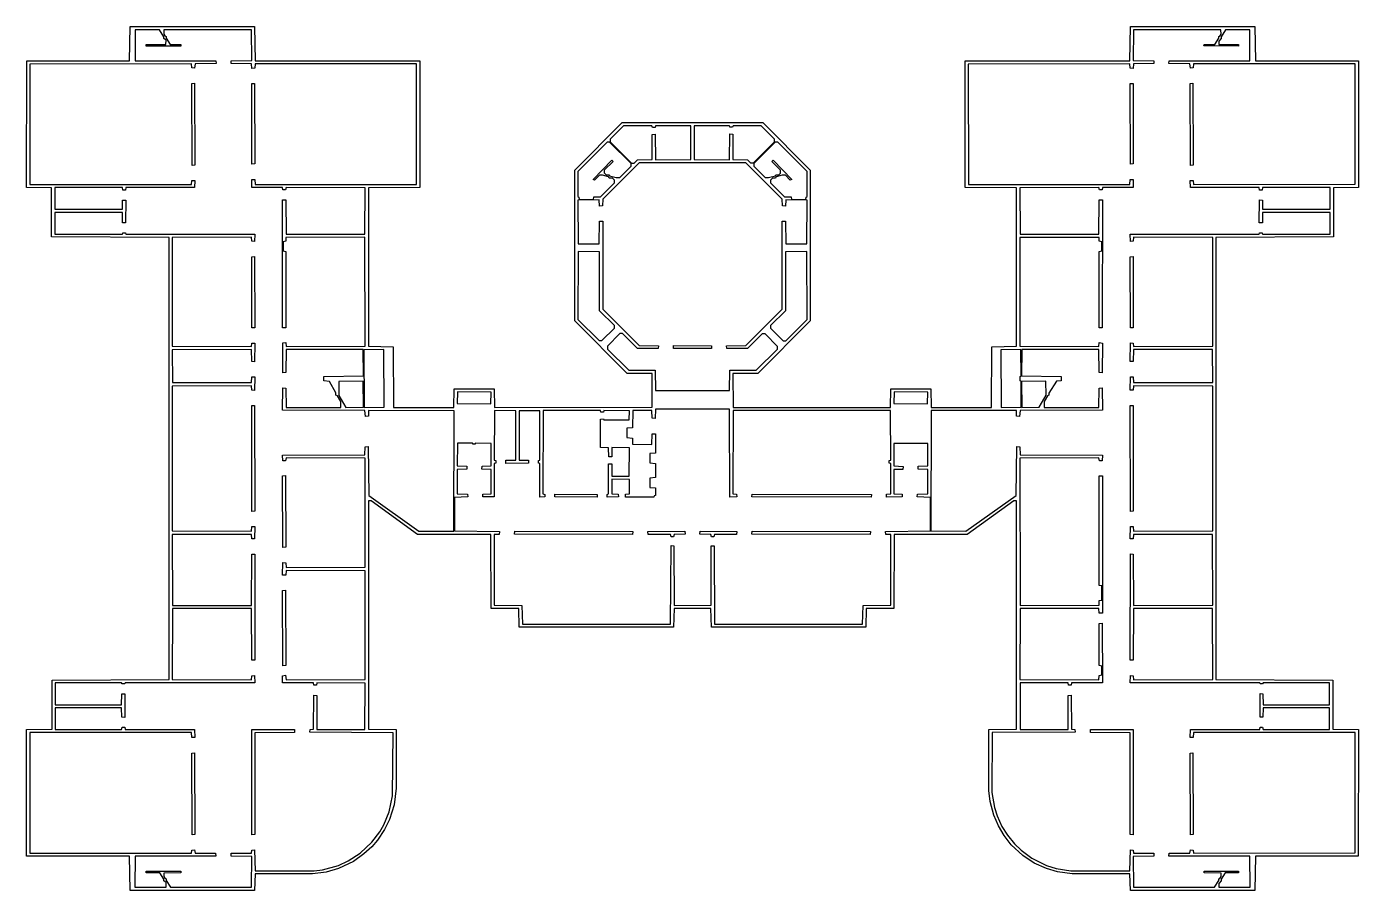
# Model space of a CAD drawing. Header units: metres. Extents: x 17405 to 146405, y 15155 to 98855.
import ezdxf

# ---------------------------------------------------------------- set-up
doc = ezdxf.new("R2010")
doc.units = ezdxf.units.M
doc.layers.add('REDRAW-HOLE', color=3, linetype='Continuous')
doc.layers.add('REDRAW-WALL', color=1, linetype='Continuous')

msp = doc.modelspace()

# ---------------------------------------------------------------- linework, layer by layer
at = {"layer": 'REDRAW-HOLE'}
for points in [[(17730, 18755), (33380, 18755), (33405, 19055), (33680, 19080), (33730, 18755), (35705, 18755), (35730, 18480), (27905, 18455), (27880, 15480), (30905, 15480), (30905, 15905), (30705, 16080), (30705, 16230), (30305, 16855), (28980, 16855), (28980, 17030), (32355, 17030), (32355, 16855), (30705, 16830), (30705, 16505), (30805, 16330), (30930, 16280), (30930, 16105), (31330, 15455), (39180, 15455), (39205, 18430), (37205, 18455), (37205, 18755), (39180, 18755), (39205, 19055), (39480, 19080), (39530, 17055), (45255, 17055), (46080, 17155), (47630, 17580), (48555, 18005), (49705, 18755), (50855, 19830), (51605, 20830), (52005, 21505), (52530, 22780), (52855, 24305), (52905, 30430), (44830, 30480), (44855, 30755), (45205, 30780), (45230, 34080), (45505, 34055), (45530, 30755), (50180, 30755), (50205, 35230), (45530, 35255), (45480, 35030), (45230, 35030), (45180, 35255), (42205, 35280), (42205, 35930), (42480, 36005), (42530, 35555), (50205, 35580), (50205, 46130), (42530, 46155), (42505, 45705), (42205, 45705), (42230, 46930), (42505, 46905), (42530, 46455), (50205, 46480), (50205, 57030), (42530, 57055), (42480, 56780), (42230, 56780), (42205, 57330), (50180, 57355), (50205, 58130), (50480, 58155), (50555, 53430), (55405, 49955), (58780, 49955), (58805, 61630), (50530, 61655), (50505, 61105), (50230, 61080), (50180, 61655), (42205, 61680), (42230, 63855), (42505, 63830), (42530, 61955), (47830, 61955), (47830, 62530), (47505, 63080), (47355, 63155), (47355, 63355), (46730, 64455), (46180, 64530), (46180, 64955), (50030, 65005), (50005, 67555), (42530, 67555), (42505, 65330), (42230, 65305), (42230, 68205), (42505, 68230), (42530, 67855), (50205, 67880), (50180, 78455), (42505, 78430), (42505, 78055), (42255, 78005), (42255, 77130), (42505, 77080), (42505, 69680), (42205, 69680), (42205, 82055), (42505, 82055), (42530, 78755), (50180, 78755), (50205, 83230), (42530, 83255), (42480, 83030), (42230, 83030), (42180, 83255), (39230, 83255), (39205, 84055), (39505, 84055), (39530, 83555), (55180, 83555), (55180, 95255), (39530, 95255), (39505, 94830), (39230, 94805), (39180, 95255), (37205, 95280), (37230, 95555), (39205, 95580), (39180, 98555), (30705, 98530), (30705, 98130), (30805, 97955), (30930, 97905), (30930, 97730), (31305, 97130), (32355, 97130), (32355, 96955), (28980, 96955), (28980, 97130), (30880, 97130), (30905, 97530), (30705, 97705), (30705, 97855), (30280, 98555), (27905, 98555), (27905, 95555), (35730, 95555), (35755, 95280), (33730, 95255), (33680, 94830), (33405, 94855), (33380, 95255), (17705, 95230), (17730, 83555), (33380, 83555), (33405, 83930), (33705, 83930), (33680, 83255), (27030, 83255), (26980, 83005), (26730, 83005), (26680, 83255), (20130, 83255), (20130, 81155), (26680, 81155), (26705, 82030), (27005, 82030), (26980, 79830), (26705, 79855), (26680, 80855), (20130, 80855), (20130, 78755), (26680, 78755), (26730, 78880), (26980, 78880), (27030, 78755), (39505, 78730), (39480, 78030), (39205, 78055), (39180, 78455), (31505, 78430), (31505, 67880), (39180, 67855), (39205, 68180), (39505, 68180), (39480, 66380), (39205, 66405), (39180, 67555), (31505, 67530), (31530, 64355), (39180, 64355), (39205, 64905), (39505, 64905), (39480, 63605), (39205, 63630), (39180, 64055), (31505, 64030), (31505, 49980), (39180, 49955), (39205, 50405), (39505, 50405), (39480, 49205), (39205, 49230), (39180, 49655), (31505, 49630), (31530, 42755), (39180, 42755), (39205, 47730), (39505, 47730), (39505, 37455), (39205, 37455), (39180, 42455), (31530, 42455), (31505, 35580), (39180, 35555), (39205, 35955), (39480, 35980), (39505, 35280), (26955, 35255), (26905, 35180), (26655, 35180), (26605, 35255), (20180, 35255), (20180, 33130), (26605, 33130), (26630, 34205), (26930, 34205), (26905, 31905), (26630, 31930), (26605, 32855), (20180, 32855), (20180, 30755), (26605, 30755), (26655, 30955), (26905, 30955), (26955, 30755), (33680, 30755), (33705, 29955), (33405, 29955), (33380, 30455), (17730, 30455)], [(124630, 15455), (132480, 15455), (132880, 16105), (132880, 16280), (132980, 16305), (133105, 16505), (133105, 16830), (131455, 16855), (131455, 17030), (134805, 17030), (134805, 16855), (133505, 16855), (133105, 16230), (133105, 16080), (132880, 15830), (132880, 15480), (135930, 15480), (135905, 18455), (128055, 18480), (128080, 18755), (130080, 18755), (130130, 19080), (130405, 19055), (130430, 18755), (146105, 18780), (146080, 30455), (130430, 30455), (130405, 29955), (130105, 29955), (130130, 30755), (136855, 30755), (136905, 30955), (137130, 30955), (137180, 30755), (143605, 30755), (143605, 32855), (137180, 32855), (137155, 31930), (136880, 31930), (136905, 34230), (137155, 34205), (137180, 33130), (143605, 33130), (143605, 35255), (137180, 35255), (137130, 35180), (136905, 35180), (136855, 35255), (124305, 35280), (124330, 35980), (124605, 35955), (124630, 35555), (132305, 35580), (132280, 42455), (124630, 42455), (124605, 37455), (124305, 37455), (124330, 47755), (124605, 47730), (124630, 42755), (132305, 42780), (132280, 49655), (124630, 49655), (124605, 49230), (124305, 49230), (124330, 50430), (124605, 50405), (124630, 49955), (132305, 49980), (132305, 64030), (124630, 64055), (124605, 63630), (124305, 63630), (124330, 64930), (124605, 64905), (124630, 64355), (132305, 64380), (132280, 67555), (124630, 67555), (124605, 66405), (124305, 66405), (124330, 68205), (124605, 68180), (124630, 67855), (132305, 67880), (132305, 78430), (124630, 78455), (124605, 78055), (124330, 78030), (124305, 78730), (136780, 78755), (136830, 78880), (137080, 78880), (137130, 78755), (143680, 78755), (143680, 80855), (137130, 80855), (137105, 79855), (136805, 79855), (136830, 82055), (137105, 82030), (137130, 81155), (143680, 81155), (143680, 83255), (137130, 83255), (137080, 83005), (136830, 83005), (136780, 83255), (130130, 83255), (130105, 83930), (130405, 83930), (130430, 83555), (146105, 83580), (146080, 95255), (130430, 95255), (130405, 94855), (130130, 94830), (130080, 95255), (128055, 95280), (128080, 95555), (135905, 95555), (135905, 98555), (133530, 98555), (133105, 97855), (133105, 97705), (132880, 97455), (132905, 97130), (134805, 97130), (134805, 96955), (131430, 96980), (131455, 97130), (132505, 97130), (132880, 97730), (132880, 97905), (132980, 97930), (133105, 98130), (133080, 98555), (124630, 98555), (124605, 95580), (126580, 95555), (126605, 95280), (124630, 95255), (124580, 94805), (124305, 94830), (124280, 95255), (108605, 95230), (108630, 83555), (124280, 83555), (124305, 84055), (124605, 84055), (124580, 83255), (121630, 83255), (121580, 83030), (121330, 83030), (121280, 83255), (113605, 83230), (113630, 78755), (121280, 78755), (121305, 82055), (121605, 82055), (121580, 69655), (121305, 69680), (121305, 77080), (121555, 77130), (121555, 78005), (121305, 78055), (121305, 78430), (113605, 78430), (113605, 67880), (121280, 67855), (121305, 68230), (121605, 68180), (121580, 65305), (121305, 65330), (121280, 67555), (113805, 67555), (113780, 65005), (117605, 64955), (117605, 64530), (117155, 64505), (116430, 63330), (116430, 63155), (116305, 63080), (115980, 62530), (115955, 61955), (121280, 61955), (121305, 63830), (121580, 63855), (121605, 61680), (113630, 61655), (113580, 61080), (113305, 61105), (113280, 61655), (105030, 61655), (105005, 49980), (108380, 49955), (113255, 53430), (113330, 58155), (113605, 58130), (113630, 57355), (121605, 57330), (121580, 56780), (121330, 56780), (121280, 57055), (113605, 57030), (113630, 42755), (121305, 42780), (121305, 43230), (121555, 43280), (121555, 44655), (121305, 44705), (121305, 55330), (121605, 55330), (121605, 42030), (121305, 42030), (121280, 42455), (113630, 42455), (113605, 35580), (121280, 35555), (121305, 35980), (121555, 36030), (121555, 36880), (121305, 36930), (121305, 41030), (121580, 41055), (121605, 35280), (118630, 35255), (118580, 35030), (118330, 35030), (118280, 35255), (113630, 35255), (113630, 30755), (118280, 30755), (118305, 34055), (118580, 34080), (118605, 30780), (118955, 30755), (118980, 30480), (110930, 30455), (110905, 24655), (111155, 23180), (111405, 22380), (111880, 21355), (112430, 20505), (113105, 19655), (113730, 19055), (114780, 18280), (116180, 17580), (117130, 17280), (118555, 17055), (124280, 17055), (124330, 19080), (124605, 19055), (124630, 18755), (126580, 18755), (126580, 18455), (124605, 18430)], [(73930, 87705), (76005, 85630), (76255, 85630), (76580, 85955), (78005, 85980), (78005, 88405), (78280, 88430), (78330, 85955), (81755, 85980), (81730, 89255), (78330, 89255), (78280, 89080), (78030, 89080), (77980, 89255), (75230, 89255), (73930, 87955)], [(89855, 87705), (89855, 87955), (88555, 89255), (85830, 89255), (85780, 89105), (85530, 89105), (85480, 89255), (82080, 89255), (82055, 85980), (85480, 85955), (85530, 88455), (85805, 88430), (85805, 85980), (87230, 85955), (87530, 85655), (87805, 85655)], [(70930, 82105), (72305, 82105), (72355, 82355), (72980, 82355), (74355, 83730), (74355, 83980), (74155, 84180), (73830, 84180), (73780, 84305), (73180, 84455), (72905, 84455), (72405, 83980), (72280, 84055), (74080, 85905), (74205, 85780), (73355, 84930), (73355, 84680), (73530, 84505), (73805, 84505), (73855, 84405), (74505, 84230), (74855, 84230), (75955, 85330), (75955, 85580), (73880, 87655), (73630, 87655), (70805, 84805), (70805, 82380), (70905, 82330)], [(92880, 82105), (92905, 82330), (93005, 82380), (93005, 84805), (90155, 87655), (89905, 87655), (87855, 85605), (87855, 85330), (88955, 84230), (89280, 84230), (89930, 84405), (89980, 84505), (90280, 84505), (90430, 84655), (90430, 84930), (89580, 85780), (89730, 85905), (91530, 84055), (91380, 83980), (90905, 84455), (90605, 84455), (90005, 84305), (89955, 84180), (89655, 84180), (89455, 83980), (89455, 83730), (90830, 82355), (91455, 82355), (91505, 82105)], [(78330, 63580), (85480, 63580), (85530, 65555), (88080, 65555), (90130, 67605), (90130, 67855), (88930, 69080), (88655, 69080), (87230, 67655), (85230, 67655), (85205, 67930), (87080, 67955), (90605, 71480), (90605, 80005), (90905, 80005), (90930, 77805), (92980, 77805), (93005, 82030), (90930, 82055), (90905, 81455), (90630, 81480), (90605, 82130), (87080, 85655), (76730, 85655), (73205, 82130), (73180, 81480), (72905, 81455), (72880, 82055), (70805, 82030), (70830, 77805), (72880, 77805), (72905, 80005), (73205, 80005), (73205, 71480), (76730, 67955), (78605, 67930), (78580, 67655), (76580, 67655), (75130, 69105), (74880, 69105), (73680, 67880), (73680, 67605), (75730, 65555), (78280, 65555)], [(73130, 68430), (74355, 69630), (74355, 69880), (72905, 71330), (72905, 77030), (70830, 77055), (70805, 70480), (72855, 68430)], [(90680, 68405), (90930, 68405), (93005, 70480), (92980, 77055), (90905, 77030), (90905, 71330), (89455, 69880), (89455, 69630)], [(50105, 61955), (52030, 61980), (52005, 67555), (50080, 67530)], [(111805, 61955), (113730, 61980), (113730, 64480), (113655, 64530), (113655, 64955), (113730, 65005), (113705, 67555), (111780, 67530)], [(48330, 61955), (50030, 61980), (50005, 64505), (47655, 64480), (47655, 63105)], [(113805, 61955), (115480, 61980), (116155, 63130), (116130, 64505), (113780, 64480)], [(59105, 62330), (62380, 62305), (62405, 63430), (59130, 63455)], [(101405, 62330), (104680, 62305), (104705, 63430), (101430, 63455)], [(58855, 49980), (63205, 49930), (63180, 49655), (62705, 49630), (62705, 42780), (65380, 42755), (65430, 40955), (79780, 40955), (79830, 48580), (80105, 48555), (80130, 42755), (83705, 42780), (83705, 48555), (84005, 48555), (84030, 40955), (98380, 40955), (98430, 42755), (101105, 42780), (101105, 49630), (100630, 49655), (100605, 49930), (104955, 49980), (104955, 53230), (103680, 53280), (103705, 53555), (104705, 53580), (104705, 55930), (103755, 55980), (103780, 56255), (104705, 56280), (104705, 58455), (101405, 58455), (101405, 56280), (102305, 56230), (102280, 55955), (101405, 55930), (101405, 53580), (102205, 53555), (102230, 53280), (100705, 53255), (100705, 53555), (101105, 53580), (101105, 56505), (100955, 56555), (100955, 56805), (101105, 56855), (101080, 61655), (85830, 61655), (85805, 53580), (86180, 53555), (86205, 53280), (85530, 53255), (85480, 61780), (78330, 61780), (78280, 60880), (78005, 60905), (77980, 61655), (76130, 61655), (76105, 59980), (75555, 59930), (75555, 59030), (76105, 58980), (76105, 58380), (77980, 58355), (78005, 59405), (78305, 59405), (78305, 57530), (77780, 57480), (77780, 56580), (78305, 56530), (78305, 55155), (77780, 55105), (77780, 54205), (78305, 54155), (78305, 53405), (78205, 53380), (78155, 53255), (75405, 53255), (75405, 53555), (75805, 53580), (75805, 54980), (74105, 55005), (74080, 53580), (74705, 53555), (74730, 53280), (73655, 53255), (73630, 53530), (73780, 53580), (73780, 56480), (74080, 56480), (74105, 55305), (75780, 55305), (75805, 58030), (74105, 58055), (74080, 57180), (73805, 57155), (73780, 58030), (73005, 58080), (73005, 60830), (73280, 60855), (73330, 60755), (75780, 60755), (75805, 61630), (73330, 61655), (73280, 61505), (73030, 61505), (72980, 61655), (67430, 61655), (67405, 53580), (67605, 53530), (67605, 53280), (67130, 53255), (67105, 56505), (66980, 56555), (66980, 56805), (67105, 56855), (67105, 61630), (65105, 61630), (65105, 56855), (66005, 56830), (66030, 56555), (63830, 56530), (63830, 56830), (64805, 56855), (64805, 61630), (62730, 61655), (62705, 56855), (62855, 56805), (62855, 56555), (62705, 56505), (62705, 53280), (61580, 53280), (61605, 53555), (62405, 53580), (62405, 55930), (61505, 55980), (61530, 56255), (62405, 56280), (62405, 58455), (60880, 58480), (60830, 58405), (60655, 58405), (60605, 58480), (59130, 58480), (59105, 56280), (60030, 56255), (60055, 55980), (59105, 55930), (59105, 53580), (60105, 53555), (60130, 53280), (58855, 53230)]]:
    msp.add_lwpolyline(points, close=True, dxfattribs=at)
at = {"layer": 'REDRAW-WALL'}
for points in [[(17405, 18480), (17405, 30730), (19880, 30780), (19880, 35530), (31205, 35580), (31205, 78430), (19805, 78480), (19805, 83230), (17405, 83280), (17430, 95555), (27380, 95555), (27430, 98855), (39480, 98855), (39530, 95555), (55480, 95555), (55505, 83280), (50505, 83230), (50505, 67880), (52905, 67830), (52930, 61955), (58780, 61955), (58830, 63755), (62680, 63755), (62730, 61955), (78005, 61980), (78005, 65230), (75580, 65255), (70505, 70330), (70505, 84955), (75080, 89555), (88705, 89555), (93305, 84955), (93305, 70330), (88230, 65255), (85805, 65230), (85830, 61955), (101080, 61955), (101130, 63755), (104980, 63755), (105030, 61955), (110880, 61955), (110905, 67830), (113305, 67880), (113305, 83230), (108305, 83280), (108330, 95555), (124280, 95555), (124330, 98855), (136380, 98855), (136430, 95555), (146405, 95530), (146405, 83280), (144005, 83230), (144005, 78480), (132605, 78430), (132605, 35580), (143930, 35530), (143930, 30780), (146405, 30730), (146380, 18455), (136430, 18455), (136380, 15155), (124330, 15155), (124280, 16755), (118680, 16755), (117255, 16955), (116180, 17280), (115005, 17805), (113905, 18530), (112780, 19580), (112080, 20480), (111530, 21405), (111080, 22455), (110730, 23780), (110605, 24830), (110605, 30730), (113305, 30780), (113280, 52905), (113030, 52905), (108505, 49655), (101430, 49655), (101405, 42480), (98730, 42455), (98680, 40655), (83730, 40655), (83680, 42455), (80130, 42455), (80080, 40655), (65130, 40655), (65080, 42455), (62405, 42480), (62380, 49655), (55280, 49655), (50780, 52905), (50530, 52905), (50505, 30780), (53205, 30730), (53205, 25055), (53005, 23455), (52555, 22030), (52080, 21055), (51380, 20005), (50830, 19380), (50080, 18680), (49055, 17955), (47630, 17280), (46430, 16930), (45105, 16755), (39530, 16755), (39480, 15155), (27430, 15155), (27380, 18455)], [(33430, 85405), (33405, 93355), (33680, 93380), (33705, 85430)], [(39230, 85530), (39205, 93330), (39480, 93355), (39505, 85555)], [(124330, 85530), (124305, 93330), (124580, 93355), (124605, 85555)], [(130130, 85405), (130105, 93355), (130380, 93380), (130405, 85430)], [(39230, 69655), (39205, 76555), (39480, 76580), (39505, 69680)], [(124330, 69655), (124305, 76555), (124580, 76580), (124605, 69680)], [(80055, 67680), (80080, 67955), (83755, 67930), (83730, 67655)], [(39230, 51880), (39205, 62130), (39480, 62155), (39505, 51905)], [(124330, 51880), (124305, 62130), (124580, 62155), (124605, 51905)], [(42230, 48380), (42205, 55330), (42480, 55355), (42505, 48405)], [(68555, 53280), (68580, 53555), (72680, 53530), (72655, 53255)], [(87655, 53280), (87680, 53555), (99230, 53530), (99205, 53255)], [(64655, 49680), (64680, 49955), (76130, 49930), (76105, 49655)], [(81180, 49680), (80130, 49655), (80080, 49430), (79830, 49430), (79780, 49655), (77605, 49655), (77580, 49930), (81155, 49955)], [(82630, 49680), (82655, 49955), (86205, 49930), (86180, 49655), (84030, 49655), (83980, 49430), (83730, 49430), (83680, 49655)], [(87655, 49680), (87680, 49955), (99155, 49930), (99130, 49655)], [(42230, 36905), (42205, 44205), (42480, 44230), (42505, 36930)], [(39230, 20530), (39205, 30730), (43355, 30755), (43355, 30455), (39505, 30430), (39505, 20555)], [(124580, 20530), (124305, 20555), (124305, 30430), (120455, 30455), (120455, 30755), (124605, 30730)], [(33430, 20530), (33405, 28455), (33680, 28480), (33705, 20555)], [(130130, 20530), (130105, 28455), (130380, 28480), (130405, 20555)]]:
    msp.add_lwpolyline(points, close=True, dxfattribs=at)

doc.saveas('drawing.dxf')
